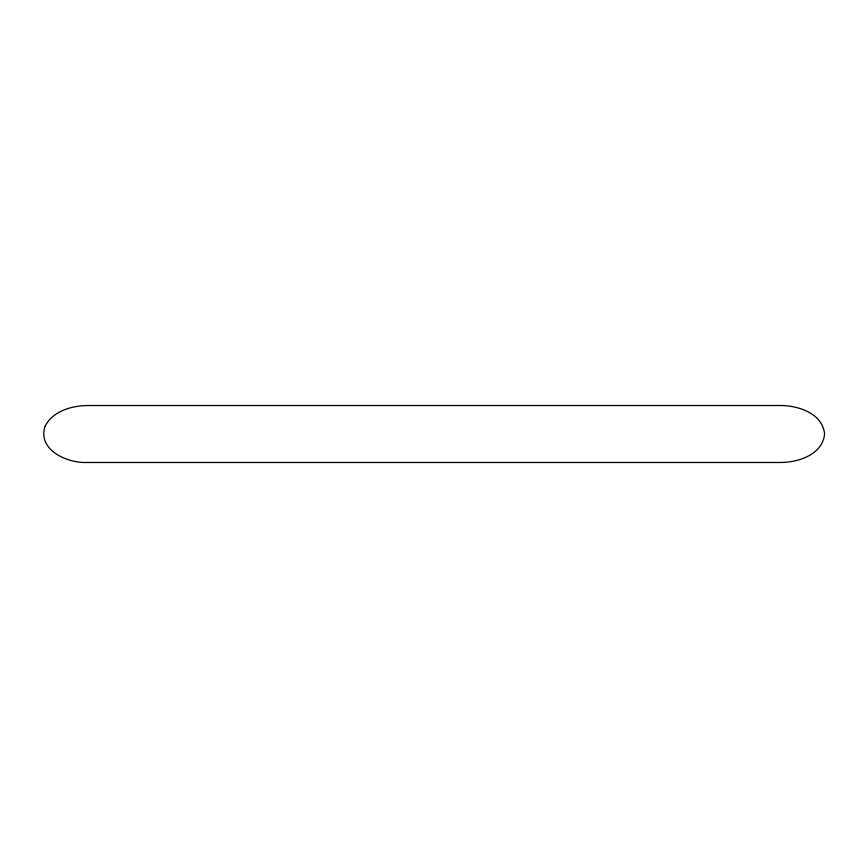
<?xml version="1.0" encoding="UTF-8"?>
<svg xmlns="http://www.w3.org/2000/svg" width="868" height="868" viewBox="0 0 868 868"><rect width="100%" height="100%" fill="white"/><g stroke="black" fill="none" stroke-linecap="round" stroke-linejoin="round"><path stroke-width="1.3" d="M44.886 426.633C37.671 450.416 67.704 463.328 87.104 462.481L780.896 462.481C798.668 462.351 822.538 454.517 824.6 434C822.538 413.483 798.668 405.649 780.896 405.519L87.104 405.519C71.067 405.888 52.557 411.226 44.886 426.633"/></g></svg>
